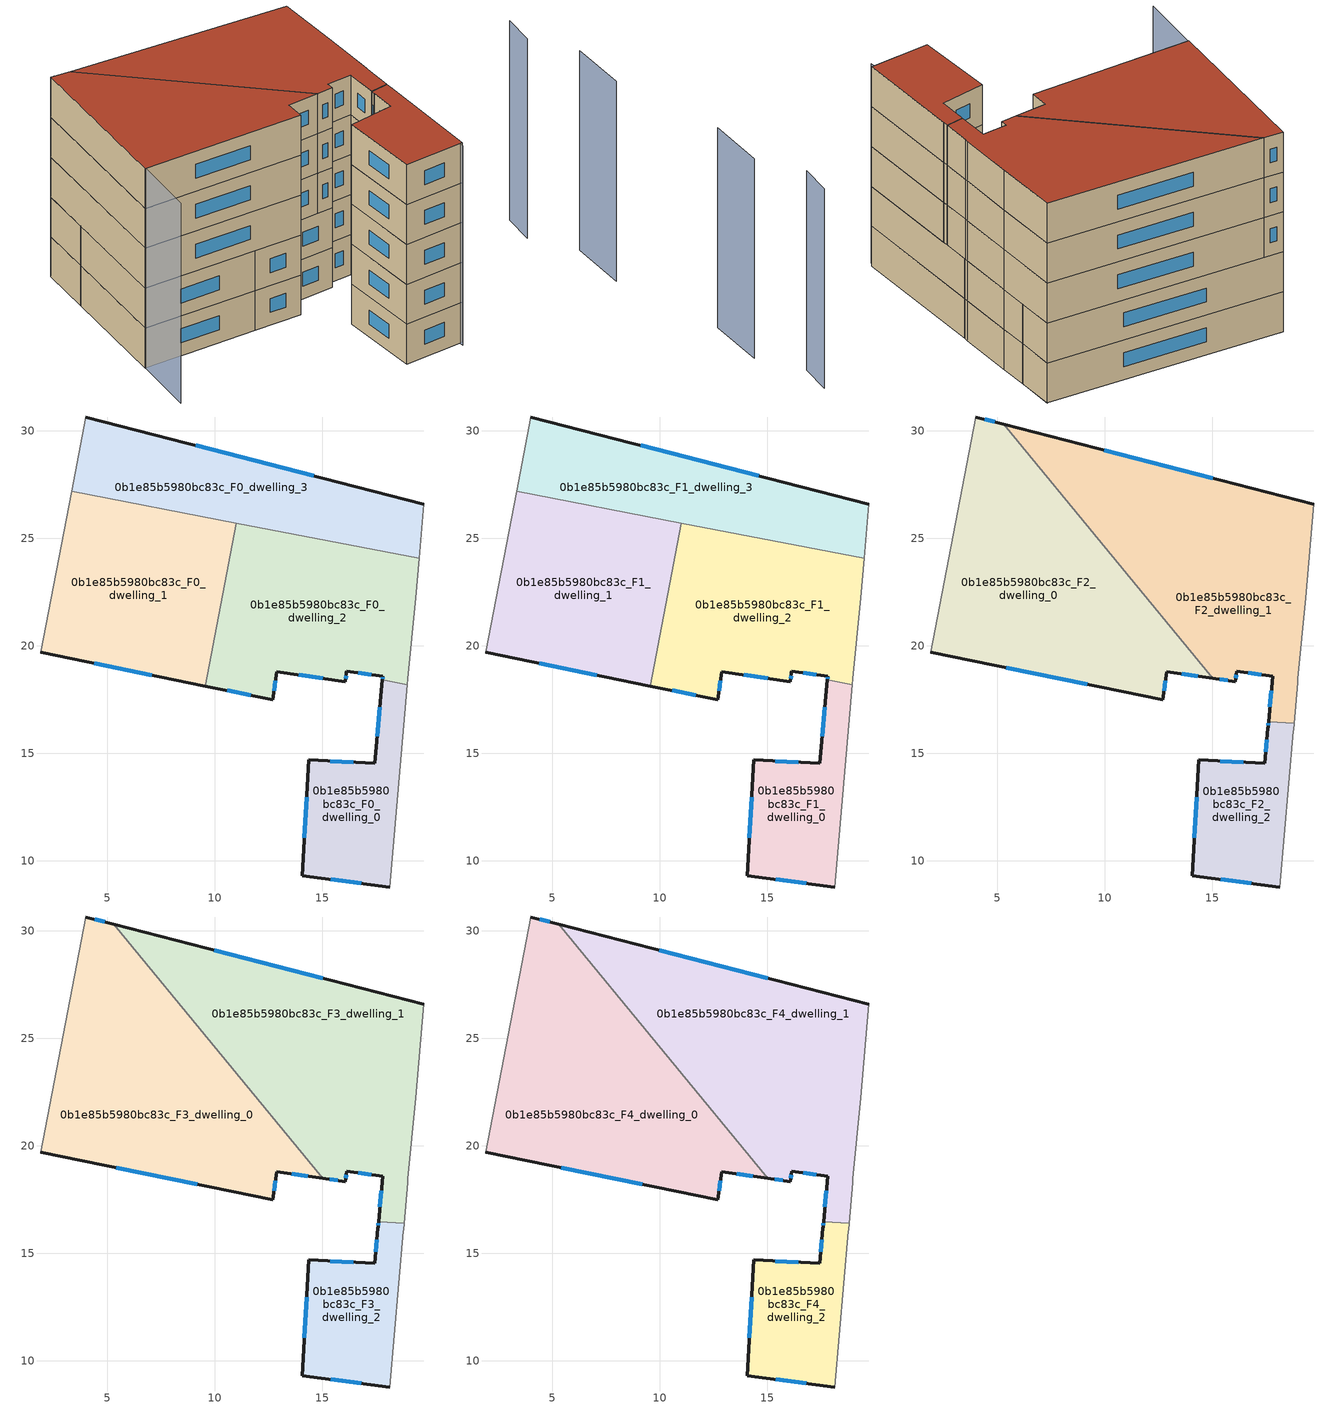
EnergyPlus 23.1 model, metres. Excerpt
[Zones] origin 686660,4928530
0b1e85b5980bc83c_F0_dwelling_0
 floor ground (EU_floor_Construction): 18.95,18.19 18.14,8.78 14.07,9.32 14.37,14.7 17.43,14.53 17.79,18.42 z0
 wall outside (EU_wall_Construction): 17.79,18.42 17.43,14.53 14.37,14.7 14.07,9.32 18.14,8.78 z0:3
 wall to 0b1e85b5980bc83c_F0_dwelling_2 (EU_wall_Construction): 18.95,18.19 17.79,18.42 z0:3
 wall adiabatic (EU_wall_Construction): 18.14,8.78 18.95,18.19 z0:3
 window (EU_Window_Construction): 16.43,14.58 15.36,14.64 / 17.68,17.15 17.55,15.79 / 15.39,9.14 16.82,8.96 / 14.27,12.95 14.17,11.07 z0.98:2.02
0b1e85b5980bc83c_F0_dwelling_1
 floor ground (EU_floor_Construction): 11,25.71 9.55,18.13 1.91,19.69 3.35,27.17 z0
 wall outside (EU_wall_Construction): 1.91,19.69 9.55,18.13 z0:3
 wall to 0b1e85b5980bc83c_F0_dwelling_2 (EU_wall_Construction): 9.55,18.13 11,25.71 z0:3
 wall adiabatic (EU_wall_Construction): 3.35,27.17 1.91,19.69 z0:3
 wall to 0b1e85b5980bc83c_F0_dwelling_3 (EU_wall_Construction): 11,25.71 3.35,27.17 z0:3
 window (EU_Window_Construction): 4.39,19.18 7.06,18.64 z0.98:2.02
0b1e85b5980bc83c_F0_dwelling_2
 floor ground (EU_floor_Construction): 19.5,24.08 19.34,22.24 18.98,18.47 18.95,18.19 17.79,18.42 17.81,18.59 16.13,18.82 16.12,18.74 16.06,18.34 12.87,18.79 12.7,17.49 9.55,18.13 11,25.71 z0
 wall outside (EU_wall_Construction): 9.55,18.13 12.7,17.49 12.87,18.79 16.06,18.34 16.12,18.74 16.13,18.82 17.81,18.59 17.79,18.42 z0:3
 wall adiabatic (EU_wall_Construction): 18.95,18.19 18.98,18.47 19.34,22.24 19.5,24.08 z0:3
 wall to 0b1e85b5980bc83c_F0_dwelling_3 (EU_wall_Construction): 19.5,24.08 11,25.71 z0:3
 window (EU_Window_Construction): 16.08,18.47 16.1,18.61 / 13.91,18.64 15.02,18.48 / 12.76,17.91 12.81,18.36 / 10.57,17.92 11.68,17.7 / 17.8,18.53 17.8,18.47 / 16.68,18.74 17.26,18.66 z0.98:2.02
0b1e85b5980bc83c_F0_dwelling_3
 floor ground (EU_floor_Construction): 19.71,26.59 19.5,24.08 3.35,27.17 4.01,30.64 z0
 wall outside (EU_wall_Construction): 19.71,26.59 4.01,30.64 z0:3
 wall adiabatic (EU_wall_Construction): 4.01,30.64 3.35,27.17 / 19.5,24.08 19.71,26.59 z0:3
 window (EU_Window_Construction): 14.6,27.9 9.12,29.32 z0.98:2.02
0b1e85b5980bc83c_F1_dwelling_0
 floor to 0b1e85b5980bc83c_F0_dwelling_0 (EU_floor_Construction): 18.95,18.19 18.14,8.78 14.07,9.32 14.37,14.7 17.43,14.53 17.79,18.42 z3
 wall outside (EU_wall_Construction): 17.79,18.42 17.43,14.53 14.37,14.7 14.07,9.32 18.14,8.78 z3:6
 wall to 0b1e85b5980bc83c_F1_dwelling_2 (EU_wall_Construction): 18.95,18.19 17.79,18.42 z3:6
 wall adiabatic (EU_wall_Construction): 18.14,8.78 18.95,18.19 z3:6
 window (EU_Window_Construction): 16.43,14.58 15.36,14.64 / 17.68,17.15 17.55,15.79 / 15.39,9.14 16.82,8.96 / 14.27,12.95 14.17,11.07 z3.98:5.02
0b1e85b5980bc83c_F1_dwelling_1
 floor to 0b1e85b5980bc83c_F0_dwelling_1 (EU_floor_Construction): 11,25.71 9.55,18.13 1.91,19.69 3.35,27.17 z3
 wall outside (EU_wall_Construction): 1.91,19.69 9.55,18.13 z3:6
 wall to 0b1e85b5980bc83c_F1_dwelling_2 (EU_wall_Construction): 9.55,18.13 11,25.71 z3:6
 wall adiabatic (EU_wall_Construction): 3.35,27.17 1.91,19.69 z3:6
 wall to 0b1e85b5980bc83c_F1_dwelling_3 (EU_wall_Construction): 11,25.71 3.35,27.17 z3:6
 window (EU_Window_Construction): 4.39,19.18 7.06,18.64 z3.98:5.02
0b1e85b5980bc83c_F1_dwelling_2
 floor to 0b1e85b5980bc83c_F0_dwelling_2 (EU_floor_Construction): 19.5,24.08 19.34,22.24 18.98,18.47 18.95,18.19 17.79,18.42 17.81,18.59 16.13,18.82 16.12,18.74 16.06,18.34 12.87,18.79 12.7,17.49 9.55,18.13 11,25.71 z3
 wall outside (EU_wall_Construction): 9.55,18.13 12.7,17.49 12.87,18.79 16.06,18.34 16.12,18.74 16.13,18.82 17.81,18.59 17.79,18.42 z3:6
 wall adiabatic (EU_wall_Construction): 18.95,18.19 18.98,18.47 19.34,22.24 19.5,24.08 z3:6
 wall to 0b1e85b5980bc83c_F1_dwelling_3 (EU_wall_Construction): 19.5,24.08 11,25.71 z3:6
 window (EU_Window_Construction): 16.08,18.47 16.1,18.61 / 13.91,18.64 15.02,18.48 / 12.76,17.91 12.81,18.36 / 10.57,17.92 11.68,17.7 / 17.8,18.53 17.8,18.47 / 16.68,18.74 17.26,18.66 z3.98:5.02
0b1e85b5980bc83c_F1_dwelling_3
 floor to 0b1e85b5980bc83c_F0_dwelling_3 (EU_floor_Construction): 19.71,26.59 19.5,24.08 3.35,27.17 4.01,30.64 z3
 wall outside (EU_wall_Construction): 19.71,26.59 4.01,30.64 z3:6
 wall adiabatic (EU_wall_Construction): 4.01,30.64 3.35,27.17 / 19.5,24.08 19.71,26.59 z3:6
 window (EU_Window_Construction): 14.6,27.9 9.12,29.32 z3.98:5.02
0b1e85b5980bc83c_F2_dwelling_0
 floor to 0b1e85b5980bc83c_F1_dwelling_1 (EU_floor_Construction): 8.71,26.15 10.64,23.8 9.55,18.13 1.91,19.69 3.35,27.17 z6
 floor to 0b1e85b5980bc83c_F1_dwelling_2 (EU_floor_Construction): 10.64,23.8 15.01,18.49 12.87,18.79 12.7,17.49 9.55,18.13 z6
 floor to 0b1e85b5980bc83c_F1_dwelling_3 (EU_floor_Construction): 5.29,30.3 8.71,26.15 3.35,27.17 4.01,30.64 z6
 wall outside (EU_wall_Construction): 5.29,30.3 4.01,30.64 / 1.91,19.69 12.7,17.49 12.87,18.79 15.01,18.49 z6:9
 wall adiabatic (EU_wall_Construction): 4.01,30.64 1.91,19.69 z6:9
 wall to 0b1e85b5980bc83c_F2_dwelling_1 (EU_wall_Construction): 15.01,18.49 5.29,30.3 z6:9
 window (EU_Window_Construction): 4.88,30.41 4.43,30.53 / 13.57,18.69 14.31,18.58 / 12.76,17.91 12.81,18.36 / 5.42,18.97 9.19,18.2 z6.98:8.02
0b1e85b5980bc83c_F2_dwelling_1
 floor to 0b1e85b5980bc83c_F1_dwelling_2 (EU_floor_Construction): 19.5,24.08 19.34,22.24 18.98,18.47 18.95,18.19 17.79,18.41 17.81,18.59 16.13,18.82 16.12,18.74 16.06,18.34 15.01,18.49 10.64,23.8 11,25.71 z6
 floor to 0b1e85b5980bc83c_F1_dwelling_3 (EU_floor_Construction): 19.71,26.59 19.5,24.08 8.71,26.14 5.29,30.3 z6
 floor to 0b1e85b5980bc83c_F1_dwelling_0 (EU_floor_Construction): 18.95,18.19 18.8,16.4 17.61,16.47 17.79,18.41 z6
 floor to 0b1e85b5980bc83c_F1_dwelling_1 (EU_floor_Construction): 11,25.71 10.64,23.8 8.71,26.15 z6
 wall outside (EU_wall_Construction): 15.01,18.49 16.06,18.34 16.13,18.82 17.81,18.59 17.61,16.47 / 19.71,26.59 5.29,30.3 z6:9
 wall adiabatic (EU_wall_Construction): 18.8,16.4 18.96,18.28 18.98,18.47 19.34,22.24 19.71,26.59 z6:9
 wall to 0b1e85b5980bc83c_F2_dwelling_2 (EU_wall_Construction): 17.61,16.47 18.8,16.4 z6:9
 window (EU_Window_Construction): 17.75,17.9 17.68,17.16 / 16.68,18.74 17.26,18.66 / 16.08,18.49 16.11,18.66 / 15.35,18.44 15.72,18.39 / 15.02,27.8 9.98,29.1 z6.98:8.02
0b1e85b5980bc83c_F2_dwelling_2
 floor to 0b1e85b5980bc83c_F1_dwelling_0 (EU_floor_Construction): 18.8,16.4 18.78,16.16 18.77,16.04 18.77,16.02 18.14,8.78 14.07,9.32 14.37,14.7 17.43,14.53 17.59,16.22 17.59,16.24 17.61,16.47 z6
 wall outside (EU_wall_Construction): 17.61,16.47 17.59,16.24 17.58,16.17 17.43,14.53 14.37,14.7 14.07,9.32 18.14,8.78 z6:9
 wall adiabatic (EU_wall_Construction): 18.14,8.78 18.77,16.02 18.78,16.1 18.8,16.4 z6:9
 window (EU_Window_Construction): 15.39,9.14 16.82,8.96 / 14.27,12.95 14.17,11.07 / 16.43,14.58 15.36,14.64 / 17.53,15.64 17.48,15.06 / 17.6,16.39 17.6,16.32 z6.98:8.02
0b1e85b5980bc83c_F3_dwelling_0
 floor to 0b1e85b5980bc83c_F2_dwelling_0 (EU_floor_Construction): 5.29,30.3 15.01,18.49 12.87,18.79 12.7,17.49 1.91,19.69 4.01,30.64 z9
 wall outside (EU_wall_Construction): 5.29,30.3 4.01,30.64 / 1.91,19.69 12.7,17.49 12.87,18.79 15.01,18.49 z9:12
 wall adiabatic (EU_wall_Construction): 4.01,30.64 1.91,19.69 z9:12
 wall to 0b1e85b5980bc83c_F3_dwelling_1 (EU_wall_Construction): 15.01,18.49 5.29,30.3 z9:12
 window (EU_Window_Construction): 4.88,30.41 4.43,30.53 / 13.57,18.69 14.31,18.58 / 12.76,17.91 12.81,18.36 / 5.42,18.97 9.19,18.2 z9.98:11.02
0b1e85b5980bc83c_F3_dwelling_1
 floor to 0b1e85b5980bc83c_F2_dwelling_1 (EU_floor_Construction): 19.71,26.59 19.34,22.24 18.98,18.47 18.96,18.28 18.8,16.4 17.61,16.47 17.81,18.59 16.13,18.82 16.06,18.34 15.01,18.49 5.29,30.3 z9
 wall outside (EU_wall_Construction): 15.01,18.49 16.06,18.34 16.13,18.82 17.81,18.59 17.61,16.47 / 19.71,26.59 5.29,30.3 z9:12
 wall adiabatic (EU_wall_Construction): 18.8,16.4 18.96,18.28 18.98,18.47 19.34,22.24 19.71,26.59 z9:12
 wall to 0b1e85b5980bc83c_F3_dwelling_2 (EU_wall_Construction): 17.61,16.47 18.8,16.4 z9:12
 window (EU_Window_Construction): 17.75,17.9 17.68,17.16 / 16.68,18.74 17.26,18.66 / 16.08,18.49 16.11,18.66 / 15.35,18.44 15.72,18.39 / 15.02,27.8 9.98,29.1 z9.98:11.02
0b1e85b5980bc83c_F3_dwelling_2
 floor to 0b1e85b5980bc83c_F2_dwelling_2 (EU_floor_Construction): 18.8,16.4 18.78,16.1 18.77,16.02 18.14,8.78 14.07,9.32 14.37,14.7 17.43,14.53 17.58,16.17 17.59,16.24 17.61,16.47 z9
 wall outside (EU_wall_Construction): 17.61,16.47 17.59,16.24 17.58,16.17 17.43,14.53 14.37,14.7 14.07,9.32 18.14,8.78 z9:12
 wall adiabatic (EU_wall_Construction): 18.14,8.78 18.77,16.02 18.78,16.1 18.8,16.4 z9:12
 window (EU_Window_Construction): 15.39,9.14 16.82,8.96 / 14.27,12.95 14.17,11.07 / 16.43,14.58 15.36,14.64 / 17.53,15.64 17.48,15.06 / 17.6,16.39 17.6,16.32 z9.98:11.02
0b1e85b5980bc83c_F4_dwelling_0
 floor to 0b1e85b5980bc83c_F3_dwelling_0 (EU_floor_Construction): 5.29,30.3 15.01,18.49 12.87,18.79 12.7,17.49 1.91,19.69 4.01,30.64 z12
 wall outside (EU_wall_Construction): 5.29,30.3 4.01,30.64 / 1.91,19.69 12.7,17.49 12.87,18.79 15.01,18.49 z12:15
 wall adiabatic (EU_wall_Construction): 4.01,30.64 1.91,19.69 z12:15
 wall to 0b1e85b5980bc83c_F4_dwelling_1 (EU_wall_Construction): 15.01,18.49 5.29,30.3 z12:15
 window (EU_Window_Construction): 4.88,30.41 4.43,30.53 / 13.57,18.69 14.31,18.58 / 12.76,17.91 12.81,18.36 / 5.42,18.97 9.19,18.2 z12.98:14.02
 roof outside (EU_roof_Construction): 15.01,18.49 5.29,30.3 4.01,30.64 1.91,19.69 12.7,17.49 12.87,18.79 z15
0b1e85b5980bc83c_F4_dwelling_1
 floor to 0b1e85b5980bc83c_F3_dwelling_1 (EU_floor_Construction): 19.71,26.59 19.34,22.24 18.98,18.47 18.96,18.28 18.8,16.4 17.61,16.47 17.81,18.59 16.13,18.82 16.06,18.34 15.01,18.49 5.29,30.3 z12
 wall outside (EU_wall_Construction): 15.01,18.49 16.06,18.34 16.13,18.82 17.81,18.59 17.61,16.47 / 19.71,26.59 5.29,30.3 z12:15
 wall adiabatic (EU_wall_Construction): 18.8,16.4 18.96,18.28 18.98,18.47 19.34,22.24 19.71,26.59 z12:15
 wall to 0b1e85b5980bc83c_F4_dwelling_2 (EU_wall_Construction): 17.61,16.47 18.8,16.4 z12:15
 window (EU_Window_Construction): 17.75,17.9 17.68,17.16 / 16.68,18.74 17.26,18.66 / 16.08,18.49 16.11,18.66 / 15.35,18.44 15.72,18.39 / 15.02,27.8 9.98,29.1 z12.98:14.02
 roof outside (EU_roof_Construction): 18.8,16.4 18.96,18.28 18.98,18.47 19.34,22.24 19.71,26.59 5.29,30.3 15.01,18.49 16.06,18.34 16.13,18.82 17.81,18.59 17.61,16.47 z15
0b1e85b5980bc83c_F4_dwelling_2
 floor to 0b1e85b5980bc83c_F3_dwelling_2 (EU_floor_Construction): 18.8,16.4 18.78,16.1 18.77,16.02 18.14,8.78 14.07,9.32 14.37,14.7 17.43,14.53 17.58,16.17 17.59,16.24 17.61,16.47 z12
 wall outside (EU_wall_Construction): 17.61,16.47 17.59,16.24 17.58,16.17 17.43,14.53 14.37,14.7 14.07,9.32 18.14,8.78 z12:15
 wall adiabatic (EU_wall_Construction): 18.14,8.78 18.77,16.02 18.78,16.1 18.8,16.4 z12:15
 window (EU_Window_Construction): 15.39,9.14 16.82,8.96 / 14.27,12.95 14.17,11.07 / 16.43,14.58 15.36,14.64 / 17.53,15.64 17.48,15.06 / 17.6,16.39 17.6,16.32 z12.98:14.02
 roof outside (EU_roof_Construction): 18.14,8.78 18.77,16.02 18.78,16.1 18.8,16.4 17.61,16.47 17.59,16.24 17.58,16.17 17.43,14.53 14.37,14.7 14.07,9.32 z15
shading: 4.19,30.6 1.09,15.52 / 29.41,7.28 29.92,11.17 / 28.37,14.25 28.81,16.35 / 17.95,8.52 19.71,26.59 z0:15
[Building]
EU S2 Campaign: North Axis=0; Terrain=City; Solar Distribution=FullExterior
[Site:Location]
Bologna: Latitude=44.5; Longitude=11.25; Time Zone=1; Elevation=37
[SizingPeriod:WeatherFileDays]
AnnualSizingPeriod: Begin Month=1; Begin Day of Month=1; End Month=12; End Day of Month=31; Day of Week for Start Day=Monday; Use Weather File Daylight Saving Period=No; Use Weather File Rain and Snow Indicators=No
[MATERIAL]
EU_InternalMass_Material: Roughness=MediumRough; Thickness=0.1; Conductivity=1; Density=1800; Specific Heat=900; Thermal Absorptance=0.9; Solar Absorptance=0.7; Visible Absorptance=0.7
[MATERIAL:NOMASS] Roughness=MediumRough; Thermal Absorptance=0.9; Solar Absorptance=0.7; Visible Absorptance=0.7
Name | Thermal Resistance
EU_wall_NoMass | 0.905828
EU_roof_NoMass | 0.37593
EU_floor_NoMass | 0.67114
[WINDOWMATERIAL:SIMPLEGLAZINGSYSTEM]
EU_Window_SimpleGlazing: UFactor=4.52486; Solar Heat Gain Coefficient=0.85; Visible Transmittance=0.85
[CONSTRUCTION]
EU_wall_Construction: EU_wall_NoMass
EU_roof_Construction: EU_roof_NoMass
EU_floor_Construction: EU_floor_NoMass
EU_Window_Construction: EU_Window_SimpleGlazing
EU_InternalMass_Construction: EU_InternalMass_Material
[ZONE] Type=1; Multiplier=1; Ceiling Height=autocalculate; Floor Area=autocalculate; Part of Total Floor Area=Yes
Name | Volume
0b1e85b5980bc83c_F0_dwelling_0; 0b1e85b5980bc83c_F1_dwelling_0 | 83.2654
0b1e85b5980bc83c_F2_dwelling_0; 0b1e85b5980bc83c_F3_dwelling_0; 0b1e85b5980bc83c_F4_dwelling_0 | 256.348
0b1e85b5980bc83c_F0_dwelling_1; 0b1e85b5980bc83c_F1_dwelling_1 | 179.361
0b1e85b5980bc83c_F2_dwelling_1; 0b1e85b5980bc83c_F3_dwelling_1; 0b1e85b5980bc83c_F4_dwelling_1 | 256.37
0b1e85b5980bc83c_F0_dwelling_2; 0b1e85b5980bc83c_F1_dwelling_2 | 179.37
0b1e85b5980bc83c_F2_dwelling_2; 0b1e85b5980bc83c_F3_dwelling_2; 0b1e85b5980bc83c_F4_dwelling_2 | 76.604
0b1e85b5980bc83c_F0_dwelling_3; 0b1e85b5980bc83c_F1_dwelling_3 | 147.338
[INTERNALMASS] Construction=EU_InternalMass_Construction
Name | Zone or ZoneList | Surface Area
0b1e85b5980bc83c_F0_dwelling_0_EU_InternalMass | 0b1e85b5980bc83c_F0_dwelling_0 | 27.7551
0b1e85b5980bc83c_F0_dwelling_1_EU_InternalMass | 0b1e85b5980bc83c_F0_dwelling_1 | 59.7868
0b1e85b5980bc83c_F0_dwelling_2_EU_InternalMass | 0b1e85b5980bc83c_F0_dwelling_2 | 59.7906
0b1e85b5980bc83c_F0_dwelling_3_EU_InternalMass | 0b1e85b5980bc83c_F0_dwelling_3 | 49.1129
0b1e85b5980bc83c_F1_dwelling_0_EU_InternalMass | 0b1e85b5980bc83c_F1_dwelling_0 | 27.7551
0b1e85b5980bc83c_F1_dwelling_1_EU_InternalMass | 0b1e85b5980bc83c_F1_dwelling_1 | 59.7868
0b1e85b5980bc83c_F1_dwelling_2_EU_InternalMass | 0b1e85b5980bc83c_F1_dwelling_2 | 59.7906
0b1e85b5980bc83c_F1_dwelling_3_EU_InternalMass | 0b1e85b5980bc83c_F1_dwelling_3 | 49.1129
0b1e85b5980bc83c_F2_dwelling_0_EU_InternalMass | 0b1e85b5980bc83c_F2_dwelling_0 | 85.4494
0b1e85b5980bc83c_F2_dwelling_1_EU_InternalMass | 0b1e85b5980bc83c_F2_dwelling_1 | 85.4572
0b1e85b5980bc83c_F2_dwelling_2_EU_InternalMass | 0b1e85b5980bc83c_F2_dwelling_2 | 25.5347
0b1e85b5980bc83c_F3_dwelling_0_EU_InternalMass | 0b1e85b5980bc83c_F3_dwelling_0 | 85.4494
0b1e85b5980bc83c_F3_dwelling_1_EU_InternalMass | 0b1e85b5980bc83c_F3_dwelling_1 | 85.4572
0b1e85b5980bc83c_F3_dwelling_2_EU_InternalMass | 0b1e85b5980bc83c_F3_dwelling_2 | 25.5347
0b1e85b5980bc83c_F4_dwelling_0_EU_InternalMass | 0b1e85b5980bc83c_F4_dwelling_0 | 85.4494
0b1e85b5980bc83c_F4_dwelling_1_EU_InternalMass | 0b1e85b5980bc83c_F4_dwelling_1 | 85.4572
0b1e85b5980bc83c_F4_dwelling_2_EU_InternalMass | 0b1e85b5980bc83c_F4_dwelling_2 | 25.5347
[OTHEREQUIPMENT] Fuel Type=Electricity; Design Level Calculation Method=Watts/Area; Power per Zone Floor Area=1; Fraction Latent=0; Fraction Radiant=0; Fraction Lost=0; Carbon Dioxide Generation Rate=0; EndUse Subcategory=EU_Step8_InternalGains
Name | Zone or ZoneList or Space or SpaceList | Schedule
EU_Step8_InternalGain_0b1e85b5980bc83c_F0_dwelling_0_f000 | 0b1e85b5980bc83c_F0_dwelling_0 | EU_Step8_GainSchedule_0b1e85b5980bc83c_F0_dwelling_0_f000
EU_Step8_InternalGain_0b1e85b5980bc83c_F0_dwelling_1_f000 | 0b1e85b5980bc83c_F0_dwelling_1 | EU_Step8_GainSchedule_0b1e85b5980bc83c_F0_dwelling_1_f000
EU_Step8_InternalGain_0b1e85b5980bc83c_F0_dwelling_2_f000 | 0b1e85b5980bc83c_F0_dwelling_2 | EU_Step8_GainSchedule_0b1e85b5980bc83c_F0_dwelling_2_f000
EU_Step8_InternalGain_0b1e85b5980bc83c_F0_dwelling_3_f000 | 0b1e85b5980bc83c_F0_dwelling_3 | EU_Step8_GainSchedule_0b1e85b5980bc83c_F0_dwelling_3_f000
EU_Step8_InternalGain_0b1e85b5980bc83c_F1_dwelling_0_f000 | 0b1e85b5980bc83c_F1_dwelling_0 | EU_Step8_GainSchedule_0b1e85b5980bc83c_F1_dwelling_0_f000
EU_Step8_InternalGain_0b1e85b5980bc83c_F1_dwelling_1_f000 | 0b1e85b5980bc83c_F1_dwelling_1 | EU_Step8_GainSchedule_0b1e85b5980bc83c_F1_dwelling_1_f000
EU_Step8_InternalGain_0b1e85b5980bc83c_F1_dwelling_2_f000 | 0b1e85b5980bc83c_F1_dwelling_2 | EU_Step8_GainSchedule_0b1e85b5980bc83c_F1_dwelling_2_f000
EU_Step8_InternalGain_0b1e85b5980bc83c_F1_dwelling_3_f000 | 0b1e85b5980bc83c_F1_dwelling_3 | EU_Step8_GainSchedule_0b1e85b5980bc83c_F1_dwelling_3_f000
EU_Step8_InternalGain_0b1e85b5980bc83c_F2_dwelling_0_f000 | 0b1e85b5980bc83c_F2_dwelling_0 | EU_Step8_GainSchedule_0b1e85b5980bc83c_F2_dwelling_0_f000
EU_Step8_InternalGain_0b1e85b5980bc83c_F2_dwelling_1_f000 | 0b1e85b5980bc83c_F2_dwelling_1 | EU_Step8_GainSchedule_0b1e85b5980bc83c_F2_dwelling_1_f000
EU_Step8_InternalGain_0b1e85b5980bc83c_F2_dwelling_2_f000 | 0b1e85b5980bc83c_F2_dwelling_2 | EU_Step8_GainSchedule_0b1e85b5980bc83c_F2_dwelling_2_f000
EU_Step8_InternalGain_0b1e85b5980bc83c_F3_dwelling_0_f000 | 0b1e85b5980bc83c_F3_dwelling_0 | EU_Step8_GainSchedule_0b1e85b5980bc83c_F3_dwelling_0_f000
EU_Step8_InternalGain_0b1e85b5980bc83c_F3_dwelling_1_f000 | 0b1e85b5980bc83c_F3_dwelling_1 | EU_Step8_GainSchedule_0b1e85b5980bc83c_F3_dwelling_1_f000
EU_Step8_InternalGain_0b1e85b5980bc83c_F3_dwelling_2_f000 | 0b1e85b5980bc83c_F3_dwelling_2 | EU_Step8_GainSchedule_0b1e85b5980bc83c_F3_dwelling_2_f000
EU_Step8_InternalGain_0b1e85b5980bc83c_F4_dwelling_0_f000 | 0b1e85b5980bc83c_F4_dwelling_0 | EU_Step8_GainSchedule_0b1e85b5980bc83c_F4_dwelling_0_f000
EU_Step8_InternalGain_0b1e85b5980bc83c_F4_dwelling_1_f000 | 0b1e85b5980bc83c_F4_dwelling_1 | EU_Step8_GainSchedule_0b1e85b5980bc83c_F4_dwelling_1_f000
EU_Step8_InternalGain_0b1e85b5980bc83c_F4_dwelling_2_f000 | 0b1e85b5980bc83c_F4_dwelling_2 | EU_Step8_GainSchedule_0b1e85b5980bc83c_F4_dwelling_2_f000
[ZONEVENTILATION:DESIGNFLOWRATE] Schedule=EU_AlwaysOn; Design Flow Rate Calculation Method=AirChanges/Hour; Air Changes per Hour=0.73129; Ventilation Type=Natural; Fan Pressure Rise=0; Fan Total Efficiency=1; Constant Term Coefficient=1; Temperature Term Coefficient=0; Velocity Term Coefficient=0; Velocity Squared Term Coefficient=0; Minimum Indoor Temperature=-100; Maximum Indoor Temperature=100; Delta Temperature=-100; Minimum Outdoor Temperature=-100; Maximum Outdoor Temperature=100; Maximum Wind Speed=40
Name | Zone or ZoneList or Space or SpaceList
EU_ConstantAir_0b1e85b5980bc83c_F0_dwelling_0 | 0b1e85b5980bc83c_F0_dwelling_0
EU_ConstantAir_0b1e85b5980bc83c_F0_dwelling_1 | 0b1e85b5980bc83c_F0_dwelling_1
EU_ConstantAir_0b1e85b5980bc83c_F0_dwelling_2 | 0b1e85b5980bc83c_F0_dwelling_2
EU_ConstantAir_0b1e85b5980bc83c_F0_dwelling_3 | 0b1e85b5980bc83c_F0_dwelling_3
EU_ConstantAir_0b1e85b5980bc83c_F1_dwelling_0 | 0b1e85b5980bc83c_F1_dwelling_0
EU_ConstantAir_0b1e85b5980bc83c_F1_dwelling_1 | 0b1e85b5980bc83c_F1_dwelling_1
EU_ConstantAir_0b1e85b5980bc83c_F1_dwelling_2 | 0b1e85b5980bc83c_F1_dwelling_2
EU_ConstantAir_0b1e85b5980bc83c_F1_dwelling_3 | 0b1e85b5980bc83c_F1_dwelling_3
EU_ConstantAir_0b1e85b5980bc83c_F2_dwelling_0 | 0b1e85b5980bc83c_F2_dwelling_0
EU_ConstantAir_0b1e85b5980bc83c_F2_dwelling_1 | 0b1e85b5980bc83c_F2_dwelling_1
EU_ConstantAir_0b1e85b5980bc83c_F2_dwelling_2 | 0b1e85b5980bc83c_F2_dwelling_2
EU_ConstantAir_0b1e85b5980bc83c_F3_dwelling_0 | 0b1e85b5980bc83c_F3_dwelling_0
EU_ConstantAir_0b1e85b5980bc83c_F3_dwelling_1 | 0b1e85b5980bc83c_F3_dwelling_1
EU_ConstantAir_0b1e85b5980bc83c_F3_dwelling_2 | 0b1e85b5980bc83c_F3_dwelling_2
EU_ConstantAir_0b1e85b5980bc83c_F4_dwelling_0 | 0b1e85b5980bc83c_F4_dwelling_0
EU_ConstantAir_0b1e85b5980bc83c_F4_dwelling_1 | 0b1e85b5980bc83c_F4_dwelling_1
EU_ConstantAir_0b1e85b5980bc83c_F4_dwelling_2 | 0b1e85b5980bc83c_F4_dwelling_2
[HVACTEMPLATE:THERMOSTAT] Constant Heating Setpoint=20; Constant Cooling Setpoint=50
EU_HeatOnly_0b1e85b5980bc83c_F0_dwelling_0; EU_HeatOnly_0b1e85b5980bc83c_F0_dwelling_1; EU_HeatOnly_0b1e85b5980bc83c_F0_dwelling_2; EU_HeatOnly_0b1e85b5980bc83c_F0_dwelling_3; EU_HeatOnly_0b1e85b5980bc83c_F1_dwelling_0; EU_HeatOnly_0b1e85b5980bc83c_F1_dwelling_1; EU_HeatOnly_0b1e85b5980bc83c_F1_dwelling_2; EU_HeatOnly_0b1e85b5980bc83c_F1_dwelling_3; EU_HeatOnly_0b1e85b5980bc83c_F2_dwelling_0; EU_HeatOnly_0b1e85b5980bc83c_F2_dwelling_1; EU_HeatOnly_0b1e85b5980bc83c_F2_dwelling_2; EU_HeatOnly_0b1e85b5980bc83c_F3_dwelling_0; EU_HeatOnly_0b1e85b5980bc83c_F3_dwelling_1; EU_HeatOnly_0b1e85b5980bc83c_F3_dwelling_2; EU_HeatOnly_0b1e85b5980bc83c_F4_dwelling_0; EU_HeatOnly_0b1e85b5980bc83c_F4_dwelling_1; EU_HeatOnly_0b1e85b5980bc83c_F4_dwelling_2
[HVACTEMPLATE:ZONE:IDEALLOADSAIRSYSTEM] System Availability Schedule=EU_AlwaysOn; Maximum Heating Supply Air Temperature=50; Minimum Cooling Supply Air Temperature=13; Maximum Heating Supply Air Humidity Ratio=0.0156; Minimum Cooling Supply Air Humidity Ratio=0.0077; Heating Limit=NoLimit; Cooling Limit=NoLimit; Heating Availability Schedule=EU_AlwaysOn; Cooling Availability Schedule=EU_CoolingOff; Dehumidification Control Type=ConstantSensibleHeatRatio; Cooling Sensible Heat Ratio=0.7; Dehumidification Setpoint=60; Humidification Control Type=None; Humidification Setpoint=30; Outdoor Air Method=None; Outdoor Air Flow Rate per Person=0.00944; Outdoor Air Flow Rate per Zone Floor Area=0; Outdoor Air Flow Rate per Zone=0; Demand Controlled Ventilation Type=None; Outdoor Air Economizer Type=NoEconomizer; Heat Recovery Type=None; Sensible Heat Recovery Effectiveness=0.7; Latent Heat Recovery Effectiveness=0.65
Name | Template Thermostat
0b1e85b5980bc83c_F0_dwelling_0 | EU_HeatOnly_0b1e85b5980bc83c_F0_dwelling_0
0b1e85b5980bc83c_F0_dwelling_1 | EU_HeatOnly_0b1e85b5980bc83c_F0_dwelling_1
0b1e85b5980bc83c_F0_dwelling_2 | EU_HeatOnly_0b1e85b5980bc83c_F0_dwelling_2
0b1e85b5980bc83c_F0_dwelling_3 | EU_HeatOnly_0b1e85b5980bc83c_F0_dwelling_3
0b1e85b5980bc83c_F1_dwelling_0 | EU_HeatOnly_0b1e85b5980bc83c_F1_dwelling_0
0b1e85b5980bc83c_F1_dwelling_1 | EU_HeatOnly_0b1e85b5980bc83c_F1_dwelling_1
0b1e85b5980bc83c_F1_dwelling_2 | EU_HeatOnly_0b1e85b5980bc83c_F1_dwelling_2
0b1e85b5980bc83c_F1_dwelling_3 | EU_HeatOnly_0b1e85b5980bc83c_F1_dwelling_3
0b1e85b5980bc83c_F2_dwelling_0 | EU_HeatOnly_0b1e85b5980bc83c_F2_dwelling_0
0b1e85b5980bc83c_F2_dwelling_1 | EU_HeatOnly_0b1e85b5980bc83c_F2_dwelling_1
0b1e85b5980bc83c_F2_dwelling_2 | EU_HeatOnly_0b1e85b5980bc83c_F2_dwelling_2
0b1e85b5980bc83c_F3_dwelling_0 | EU_HeatOnly_0b1e85b5980bc83c_F3_dwelling_0
0b1e85b5980bc83c_F3_dwelling_1 | EU_HeatOnly_0b1e85b5980bc83c_F3_dwelling_1
0b1e85b5980bc83c_F3_dwelling_2 | EU_HeatOnly_0b1e85b5980bc83c_F3_dwelling_2
0b1e85b5980bc83c_F4_dwelling_0 | EU_HeatOnly_0b1e85b5980bc83c_F4_dwelling_0
0b1e85b5980bc83c_F4_dwelling_1 | EU_HeatOnly_0b1e85b5980bc83c_F4_dwelling_1
0b1e85b5980bc83c_F4_dwelling_2 | EU_HeatOnly_0b1e85b5980bc83c_F4_dwelling_2
[SIZING:ZONE] Zone Cooling Design Supply Air Temperature Input Method=SupplyAirTemperature; Zone Cooling Design Supply Air Temperature=13; Zone Heating Design Supply Air Temperature Input Method=SupplyAirTemperature; Zone Heating Design Supply Air Temperature=50; Zone Cooling Design Supply Air Humidity Ratio=0.008; Zone Heating Design Supply Air Humidity Ratio=0.008; Cooling Design Air Flow Method=DesignDay; Cooling Design Air Flow Rate=0; Cooling Minimum Air Flow per Zone Floor Area=0.000762; Cooling Minimum Air Flow=0; Cooling Minimum Air Flow Fraction=0.2; Heating Design Air Flow Method=DesignDay; Heating Design Air Flow Rate=0; Heating Maximum Air Flow per Zone Floor Area=0.002032; Heating Maximum Air Flow=0.141576; Heating Maximum Air Flow Fraction=0.3; Account for Dedicated Outdoor Air System=No; Dedicated Outdoor Air System Control Strategy=NeutralSupplyAir; Dedicated Outdoor Air Low Setpoint Temperature for Design=autosize; Dedicated Outdoor Air High Setpoint Temperature for Design=autosize; Zone Load Sizing Method=Sensible Load Only No Latent Load; Zone Latent Cooling Design Supply Air Humidity Ratio Input Method=HumidityRatioDifference; Zone Cooling Design Supply Air Humidity Ratio Difference=0.005; Zone Latent Heating Design Supply Air Humidity Ratio Input Method=HumidityRatioDifference; Zone Humidification Design Supply Air Humidity Ratio Difference=0.005
0b1e85b5980bc83c_F0_dwelling_0; 0b1e85b5980bc83c_F0_dwelling_1; 0b1e85b5980bc83c_F0_dwelling_2; 0b1e85b5980bc83c_F0_dwelling_3; 0b1e85b5980bc83c_F1_dwelling_0; 0b1e85b5980bc83c_F1_dwelling_1; 0b1e85b5980bc83c_F1_dwelling_2; 0b1e85b5980bc83c_F1_dwelling_3; 0b1e85b5980bc83c_F2_dwelling_0; 0b1e85b5980bc83c_F2_dwelling_1; 0b1e85b5980bc83c_F2_dwelling_2; 0b1e85b5980bc83c_F3_dwelling_0; 0b1e85b5980bc83c_F3_dwelling_1; 0b1e85b5980bc83c_F3_dwelling_2; 0b1e85b5980bc83c_F4_dwelling_0; 0b1e85b5980bc83c_F4_dwelling_1; 0b1e85b5980bc83c_F4_dwelling_2
[SCHEDULE:CONSTANT]
Name | Hourly Value
EU_AlwaysOn | 1
EU_CoolingOff | 0
[SCHEDULE:FILE] Column Number=1; Rows to Skip at Top=0; Number of Hours of Data=8760; Column Separator=Comma; Interpolate to Timestep=No; Minutes per Item=60; Adjust Schedule for Daylight Savings=Yes
Name | File
EU_Step8_GainSchedule_0b1e85b5980bc83c_F0_dwelling_0_f000 | ../../schedules/0b1e85b5980bc83c/0b1e85b5980bc83c_F0_dwelling_0_f000_gain.csv
EU_Step8_GainSchedule_0b1e85b5980bc83c_F0_dwelling_1_f000 | ../../schedules/0b1e85b5980bc83c/0b1e85b5980bc83c_F0_dwelling_1_f000_gain.csv
EU_Step8_GainSchedule_0b1e85b5980bc83c_F0_dwelling_2_f000 | ../../schedules/0b1e85b5980bc83c/0b1e85b5980bc83c_F0_dwelling_2_f000_gain.csv
EU_Step8_GainSchedule_0b1e85b5980bc83c_F0_dwelling_3_f000 | ../../schedules/0b1e85b5980bc83c/0b1e85b5980bc83c_F0_dwelling_3_f000_gain.csv
EU_Step8_GainSchedule_0b1e85b5980bc83c_F1_dwelling_0_f000 | ../../schedules/0b1e85b5980bc83c/0b1e85b5980bc83c_F1_dwelling_0_f000_gain.csv
EU_Step8_GainSchedule_0b1e85b5980bc83c_F1_dwelling_1_f000 | ../../schedules/0b1e85b5980bc83c/0b1e85b5980bc83c_F1_dwelling_1_f000_gain.csv
EU_Step8_GainSchedule_0b1e85b5980bc83c_F1_dwelling_2_f000 | ../../schedules/0b1e85b5980bc83c/0b1e85b5980bc83c_F1_dwelling_2_f000_gain.csv
EU_Step8_GainSchedule_0b1e85b5980bc83c_F1_dwelling_3_f000 | ../../schedules/0b1e85b5980bc83c/0b1e85b5980bc83c_F1_dwelling_3_f000_gain.csv
EU_Step8_GainSchedule_0b1e85b5980bc83c_F2_dwelling_0_f000 | ../../schedules/0b1e85b5980bc83c/0b1e85b5980bc83c_F2_dwelling_0_f000_gain.csv
EU_Step8_GainSchedule_0b1e85b5980bc83c_F2_dwelling_1_f000 | ../../schedules/0b1e85b5980bc83c/0b1e85b5980bc83c_F2_dwelling_1_f000_gain.csv
EU_Step8_GainSchedule_0b1e85b5980bc83c_F2_dwelling_2_f000 | ../../schedules/0b1e85b5980bc83c/0b1e85b5980bc83c_F2_dwelling_2_f000_gain.csv
EU_Step8_GainSchedule_0b1e85b5980bc83c_F3_dwelling_0_f000 | ../../schedules/0b1e85b5980bc83c/0b1e85b5980bc83c_F3_dwelling_0_f000_gain.csv
EU_Step8_GainSchedule_0b1e85b5980bc83c_F3_dwelling_1_f000 | ../../schedules/0b1e85b5980bc83c/0b1e85b5980bc83c_F3_dwelling_1_f000_gain.csv
EU_Step8_GainSchedule_0b1e85b5980bc83c_F3_dwelling_2_f000 | ../../schedules/0b1e85b5980bc83c/0b1e85b5980bc83c_F3_dwelling_2_f000_gain.csv
EU_Step8_GainSchedule_0b1e85b5980bc83c_F4_dwelling_0_f000 | ../../schedules/0b1e85b5980bc83c/0b1e85b5980bc83c_F4_dwelling_0_f000_gain.csv
EU_Step8_GainSchedule_0b1e85b5980bc83c_F4_dwelling_1_f000 | ../../schedules/0b1e85b5980bc83c/0b1e85b5980bc83c_F4_dwelling_1_f000_gain.csv
EU_Step8_GainSchedule_0b1e85b5980bc83c_F4_dwelling_2_f000 | ../../schedules/0b1e85b5980bc83c/0b1e85b5980bc83c_F4_dwelling_2_f000_gain.csv
